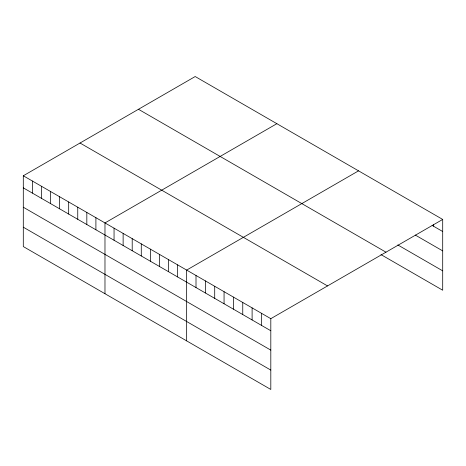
<?xml version="1.0" encoding="UTF-8"?>
<svg xmlns="http://www.w3.org/2000/svg" width="466" height="466" viewBox="0 0 466 466"><rect width="100%" height="100%" fill="white"/><g stroke="black" fill="none" stroke-linecap="round" stroke-linejoin="round"><path stroke-width="0.7" d="M23.3 175.775L270.81 318.674L270.81 389.465L23.3 246.566L23.3 175.775L195.19 76.535L442.7 219.434L442.7 290.225L380.99 254.599M276.868 123.688L104.978 222.929L104.978 293.726M358.546 170.847L186.656 270.088L186.656 340.879M270.81 318.674L442.7 219.434M432.104 225.398L442.7 231.515M415.27 235.056L442.7 250.889M397.818 244.941L442.7 270.851M138.466 109.283L385.976 252.182M80.024 143.021L327.534 285.92M23.3 187.856L270.81 330.755M23.3 207.23L270.81 350.129M23.3 227.192L270.81 370.091M433.351 224.694L433.351 226.115M261.461 313.274L261.461 325.355M252.106 307.875L252.106 319.956M242.757 302.475L242.757 314.556M233.408 297.081L233.408 309.162M224.059 291.681L224.059 303.762M214.71 286.281L214.71 298.362M205.355 280.882L205.355 292.963M196.005 275.482L196.005 287.569M177.581 264.845L177.581 276.926M168.506 259.609L168.506 271.69M159.43 254.366L159.43 266.447M150.355 249.129L150.355 261.21M141.28 243.887L141.28 255.968M132.204 238.65L132.204 250.731M123.129 233.408L123.129 245.489M114.054 228.171L114.054 240.252M95.903 217.692L95.903 229.773M86.827 212.449L86.827 224.53M77.752 207.213L77.752 219.294M68.677 201.97L68.677 214.051M59.601 196.734L59.601 208.815M50.526 191.491L50.526 203.572M41.451 186.254L41.451 198.335M32.375 181.012L32.375 193.093"/></g></svg>
